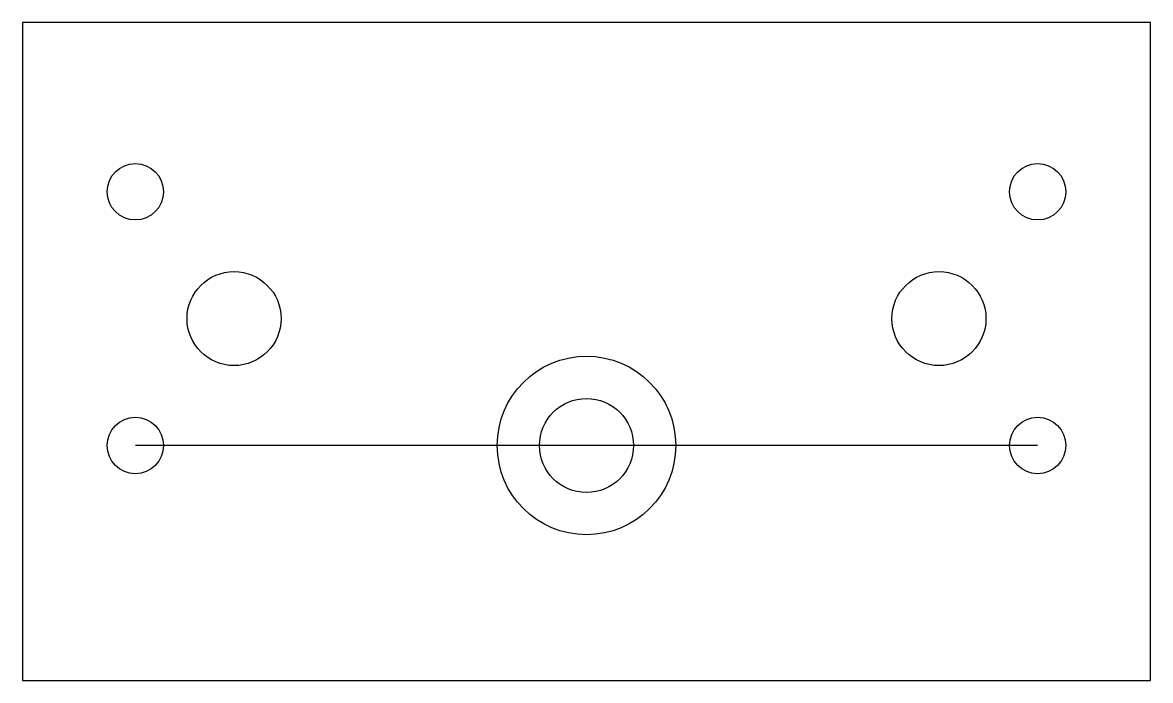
# Model space of a CAD drawing. Header units: millimetres. Extents: x -120 to 0, y 5 to 75.
import ezdxf

# ---------------------------------------------------------------- set-up
doc = ezdxf.new("R2010")
doc.units = ezdxf.units.MM
doc.layers.get('0').update_dxf_attribs({"linetype": 'CONTINUOUS'})

msp = doc.modelspace()

# ---------------------------------------------------------------- linework, layer by layer
msp.add_line((-12, 30), (-108, 30))
msp.add_lwpolyline([(0, 5), (0, 75), (-120, 75), (-120, 5)], close=True)
for centre, radius in [((-108, 57), 3), ((-12, 57), 3), ((-97.5, 43.5), 5), ((-22.5, 43.5), 5), ((-60, 30), 9.5), ((-60, 30), 5), ((-108, 30), 3), ((-12, 30), 3)]:
    msp.add_circle(centre, radius)

doc.saveas('drawing.dxf')
